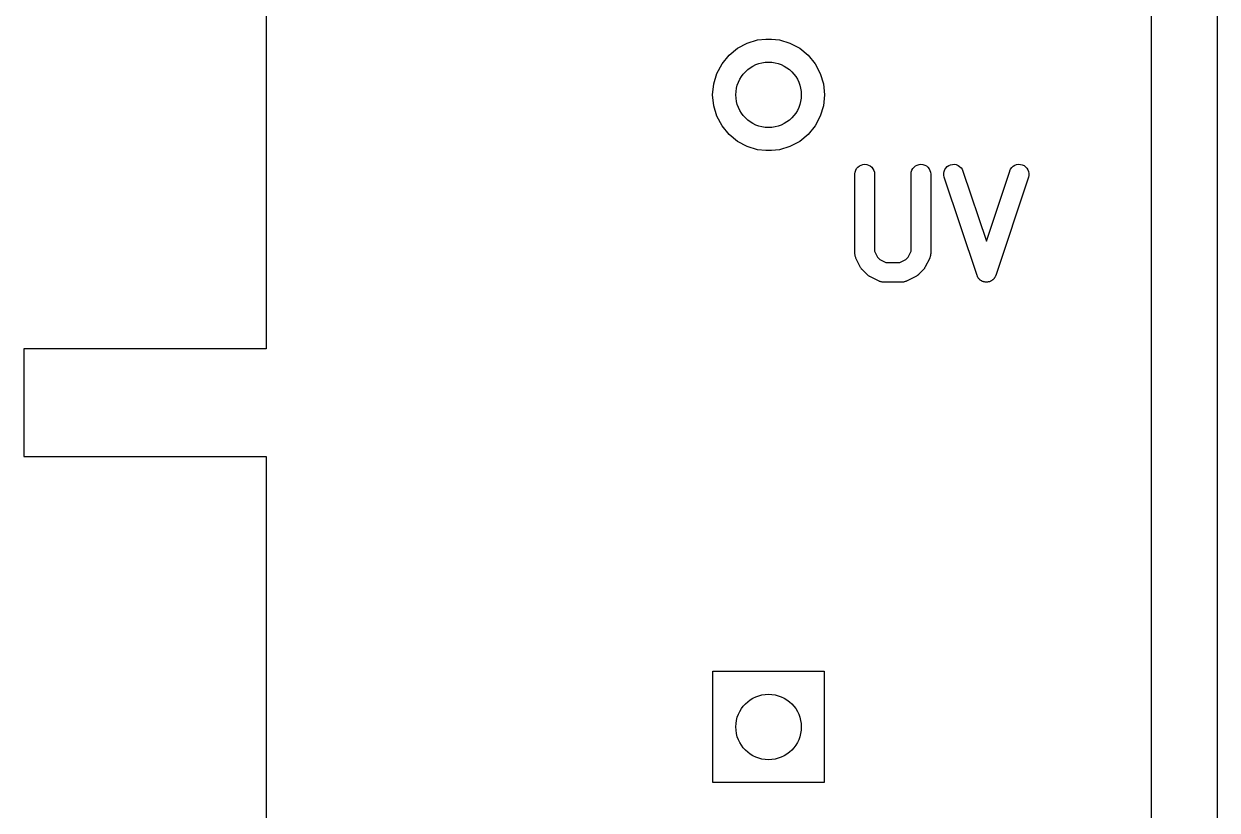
# Model space of a CAD drawing. Extents: x 90.9 to 144, y -121.2 to -74.4.
# Drawn here: x 125.79 to 144.01, y -97.79 to -85.78 of the extents above; entities that cross this region are included whole.
import ezdxf

# ---------------------------------------------------------------- set-up
doc = ezdxf.new("R2010")
doc.units = 0
doc.header["$MEASUREMENT"] = 0
doc.layers.add('BLACK', color=7, linetype='CONTINUOUS')

msp = doc.modelspace()

# ---------------------------------------------------------------- linework, layer by layer
at = {"layer": 'BLACK', "linetype": 'CONTINUOUS'}
for p, q in [((144.01, -75.5896), (144.01, -120.625)), ((143.01, -120.15), (143.01, -75.7721)), ((129.487, -79.944), (129.487, -90.744)), ((136.556, -86.2641), (136.685, -86.1578)), ((136.685, -86.1578), (136.833, -86.0789)), ((136.833, -86.0789), (136.993, -86.0303)), ((136.993, -86.0303), (137.118, -86.018)), ((137.118, -86.018), (137.202, -86.018)), ((137.202, -86.018), (137.327, -86.0303)), ((137.327, -86.0303), (137.487, -86.0789)), ((137.487, -86.0789), (137.635, -86.1578)), ((137.635, -86.1578), (137.764, -86.2641)), ((136.45, -86.3935), (136.556, -86.2641)), ((137.764, -86.2641), (137.87, -86.3935)), ((136.322, -86.7014), (136.371, -86.5411)), ((136.371, -86.5411), (136.45, -86.3935)), ((137.87, -86.3935), (137.949, -86.5411)), ((137.949, -86.5411), (137.998, -86.7014)), ((136.306, -86.868), (136.322, -86.7014)), ((137.998, -86.7014), (138.014, -86.868)), ((136.322, -87.0346), (136.306, -86.868)), ((138.014, -86.868), (137.998, -87.0346)), ((136.371, -87.1949), (136.322, -87.0346)), ((137.998, -87.0346), (137.949, -87.1949)), ((136.45, -87.3425), (136.371, -87.1949)), ((137.949, -87.1949), (137.87, -87.3425)), ((136.556, -87.4719), (136.45, -87.3425)), ((137.87, -87.3425), (137.764, -87.4719)), ((136.685, -87.5782), (136.556, -87.4719)), ((136.833, -87.6571), (136.685, -87.5782)), ((137.635, -87.5782), (137.487, -87.6571)), ((137.764, -87.4719), (137.635, -87.5782)), ((136.993, -87.7057), (136.833, -87.6571)), ((137.118, -87.718), (136.993, -87.7057)), ((137.202, -87.718), (137.118, -87.718)), ((137.327, -87.7057), (137.202, -87.718)), ((137.487, -87.6571), (137.327, -87.7057)), ((138.491, -88.0195), (138.505, -87.9938)), ((138.505, -87.9938), (138.524, -87.9714)), ((138.524, -87.9714), (138.546, -87.9531)), ((138.546, -87.9531), (138.572, -87.9395)), ((138.572, -87.9395), (138.6, -87.9312)), ((138.6, -87.9312), (138.63, -87.9286)), ((138.63, -87.9286), (138.659, -87.9316)), ((138.659, -87.9316), (138.687, -87.9403)), ((138.687, -87.9403), (138.712, -87.9542)), ((138.712, -87.9542), (138.735, -87.9729)), ((138.735, -87.9729), (138.754, -87.9956)), ((138.754, -87.9956), (138.767, -88.0214)), ((139.348, -88.0195), (139.362, -87.9938)), ((139.362, -87.9938), (139.381, -87.9714)), ((139.381, -87.9714), (139.404, -87.9531)), ((139.404, -87.9531), (139.43, -87.9395)), ((139.43, -87.9395), (139.458, -87.9312)), ((139.458, -87.9312), (139.487, -87.9286)), ((139.487, -87.9286), (139.516, -87.9316)), ((139.516, -87.9316), (139.544, -87.9403)), ((139.544, -87.9403), (139.57, -87.9542)), ((139.57, -87.9542), (139.592, -87.9729)), ((139.592, -87.9729), (139.611, -87.9956)), ((139.611, -87.9956), (139.624, -88.0214)), ((139.841, -88.0373), (139.852, -88.0101)), ((139.852, -88.0101), (139.868, -87.9855)), ((139.868, -87.9855), (139.888, -87.9644)), ((139.888, -87.9644), (139.912, -87.9477)), ((139.912, -87.9477), (139.939, -87.9359)), ((139.939, -87.9359), (139.968, -87.9296)), ((139.968, -87.9296), (139.997, -87.929)), ((139.997, -87.929), (140.026, -87.9341)), ((140.026, -87.9341), (140.053, -87.9446)), ((140.053, -87.9446), (140.078, -87.9603)), ((140.078, -87.9603), (140.099, -87.9805)), ((140.099, -87.9805), (140.116, -88.0044)), ((140.116, -88.0044), (140.128, -88.0311)), ((140.844, -88.0292), (140.856, -88.0026)), ((140.856, -88.0026), (140.874, -87.9789)), ((140.874, -87.9789), (140.895, -87.959)), ((140.895, -87.959), (140.92, -87.9437)), ((140.92, -87.9437), (140.947, -87.9335)), ((140.947, -87.9335), (140.976, -87.9289)), ((140.976, -87.9289), (141.006, -87.9299)), ((141.006, -87.9299), (141.034, -87.9366)), ((141.034, -87.9366), (141.061, -87.9487)), ((141.061, -87.9487), (141.085, -87.9658)), ((141.085, -87.9658), (141.105, -87.9871)), ((141.105, -87.9871), (141.12, -88.012)), ((141.12, -88.012), (141.13, -88.0393)), ((138.479, -88.0765), (138.482, -88.0474)), ((138.479, -88.0786), (138.479, -88.0765)), ((138.479, -89.2929), (138.479, -88.0786)), ((138.482, -88.0474), (138.491, -88.0195)), ((138.767, -88.0214), (138.776, -88.0494)), ((138.776, -88.0494), (138.779, -88.0786)), ((138.779, -88.0786), (138.779, -89.2574)), ((139.336, -88.0765), (139.339, -88.0474)), ((139.336, -88.0786), (139.336, -88.0765)), ((139.336, -89.2574), (139.336, -88.0786)), ((139.339, -88.0474), (139.348, -88.0195)), ((139.624, -88.0214), (139.633, -88.0494)), ((139.633, -88.0494), (139.636, -88.0786)), ((139.636, -88.0786), (139.636, -89.2929)), ((139.836, -88.0661), (139.841, -88.0373)), ((139.837, -88.0954), (139.836, -88.0661)), ((139.843, -88.124), (139.837, -88.0954)), ((139.843, -88.126), (139.843, -88.124)), ((140.343, -89.626), (139.843, -88.126)), ((140.128, -88.0311), (140.486, -89.1042)), ((140.486, -89.1042), (140.843, -88.0311)), ((141.128, -88.126), (140.628, -89.626)), ((140.843, -88.0311), (140.844, -88.0292)), ((141.135, -88.0975), (141.128, -88.126)), ((141.13, -88.0393), (141.135, -88.0682)), ((141.135, -88.0682), (141.135, -88.0975)), ((138.779, -89.2574), (138.823, -89.3469)), ((139.291, -89.3469), (139.336, -89.2574)), ((138.479, -89.2973), (138.479, -89.2929)), ((138.479, -89.3017), (138.479, -89.2973)), ((138.48, -89.3118), (138.479, -89.3017)), ((138.481, -89.322), (138.48, -89.3118)), ((138.483, -89.3262), (138.481, -89.322)), ((138.483, -89.3306), (138.483, -89.3262)), ((138.487, -89.3402), (138.483, -89.3306)), ((138.49, -89.35), (138.487, -89.3402)), ((138.492, -89.3539), (138.49, -89.35)), ((138.493, -89.3581), (138.492, -89.3539)), ((138.494, -89.3599), (138.493, -89.3581)), ((138.566, -89.5028), (138.494, -89.3599)), ((138.823, -89.3469), (138.86, -89.3839)), ((138.86, -89.3839), (138.95, -89.4286)), ((138.95, -89.4286), (139.165, -89.4286)), ((139.165, -89.4286), (139.254, -89.3839)), ((139.254, -89.3839), (139.291, -89.3469)), ((139.62, -89.3599), (139.548, -89.5028)), ((139.621, -89.3558), (139.62, -89.3599)), ((139.624, -89.3519), (139.621, -89.3558)), ((139.627, -89.3422), (139.624, -89.3519)), ((139.63, -89.3326), (139.627, -89.3422)), ((139.631, -89.3283), (139.63, -89.3326)), ((139.632, -89.324), (139.631, -89.3283)), ((139.634, -89.3139), (139.632, -89.324)), ((139.635, -89.3038), (139.634, -89.3139)), ((139.636, -89.295), (139.635, -89.2993)), ((139.635, -89.2993), (139.635, -89.3038)), ((139.636, -89.2929), (139.636, -89.295)), ((138.57, -89.5099), (138.566, -89.5028)), ((138.574, -89.5174), (138.57, -89.5099)), ((138.578, -89.5223), (138.574, -89.5174)), ((138.581, -89.5276), (138.578, -89.5223)), ((138.587, -89.5337), (138.581, -89.5276)), ((138.592, -89.5403), (138.587, -89.5337)), ((138.594, -89.5418), (138.592, -89.5403)), ((138.665, -89.6132), (138.594, -89.5418)), ((138.672, -89.6186), (138.665, -89.6132)), ((138.678, -89.6244), (138.672, -89.6186)), ((138.683, -89.6278), (138.678, -89.6244)), ((138.688, -89.6318), (138.683, -89.6278)), ((138.695, -89.6358), (138.688, -89.6318)), ((138.702, -89.6404), (138.695, -89.6358)), ((138.704, -89.6413), (138.702, -89.6404)), ((138.847, -89.7127), (138.704, -89.6413)), ((139.41, -89.6413), (139.267, -89.7127)), ((139.417, -89.6368), (139.41, -89.6413)), ((139.425, -89.6329), (139.417, -89.6368)), ((139.429, -89.629), (139.425, -89.6329)), ((139.435, -89.6257), (139.429, -89.629)), ((139.441, -89.6199), (139.435, -89.6257)), ((139.447, -89.6147), (139.441, -89.6199)), ((139.449, -89.6132), (139.447, -89.6147)), ((139.52, -89.5418), (139.449, -89.6132)), ((139.526, -89.5353), (139.52, -89.5418)), ((139.532, -89.5292), (139.526, -89.5353)), ((139.535, -89.524), (139.532, -89.5292)), ((139.539, -89.5192), (139.535, -89.524)), ((139.543, -89.5117), (139.539, -89.5192)), ((139.547, -89.5047), (139.543, -89.5117)), ((139.548, -89.5028), (139.547, -89.5047)), ((140.348, -89.6355), (140.343, -89.626)), ((140.351, -89.6452), (140.348, -89.6355)), ((140.354, -89.6488), (140.351, -89.6452)), ((140.355, -89.6527), (140.354, -89.6488)), ((140.361, -89.6612), (140.355, -89.6527)), ((140.615, -89.6546), (140.609, -89.6629)), ((140.617, -89.6507), (140.615, -89.6546)), ((140.619, -89.6471), (140.617, -89.6507)), ((140.623, -89.6374), (140.619, -89.6471)), ((140.627, -89.628), (140.623, -89.6374)), ((140.628, -89.626), (140.627, -89.628)), ((138.851, -89.7143), (138.847, -89.7127)), ((138.855, -89.7164), (138.851, -89.7143)), ((138.865, -89.7195), (138.855, -89.7164)), ((138.875, -89.7232), (138.865, -89.7195)), ((138.879, -89.724), (138.875, -89.7232)), ((138.883, -89.7253), (138.879, -89.724)), ((138.893, -89.7264), (138.883, -89.7253)), ((138.903, -89.7282), (138.893, -89.7264)), ((138.908, -89.7281), (138.903, -89.7282)), ((138.912, -89.7286), (138.908, -89.7281)), ((138.914, -89.7286), (138.912, -89.7286)), ((139.2, -89.7286), (138.914, -89.7286)), ((139.204, -89.7281), (139.2, -89.7286)), ((139.209, -89.7283), (139.204, -89.7281)), ((139.219, -89.7267), (139.209, -89.7283)), ((139.229, -89.7257), (139.219, -89.7267)), ((139.233, -89.7244), (139.229, -89.7257)), ((139.238, -89.7237), (139.233, -89.7244)), ((139.247, -89.7202), (139.238, -89.7237)), ((139.257, -89.7173), (139.247, -89.7202)), ((139.261, -89.7152), (139.257, -89.7173)), ((139.265, -89.7137), (139.261, -89.7152)), ((139.267, -89.7127), (139.265, -89.7137)), ((140.367, -89.67), (140.361, -89.6612)), ((140.37, -89.6732), (140.367, -89.67)), ((140.372, -89.6767), (140.37, -89.6732)), ((140.38, -89.6838), (140.372, -89.6767)), ((140.387, -89.6914), (140.38, -89.6838)), ((140.39, -89.6939), (140.387, -89.6914)), ((140.393, -89.6968), (140.39, -89.6939)), ((140.402, -89.7024), (140.393, -89.6968)), ((140.411, -89.7084), (140.402, -89.7024)), ((140.415, -89.7102), (140.411, -89.7084)), ((140.418, -89.7125), (140.415, -89.7102)), ((140.428, -89.7162), (140.418, -89.7125)), ((140.437, -89.7205), (140.428, -89.7162)), ((140.441, -89.7215), (140.437, -89.7205)), ((140.445, -89.7231), (140.441, -89.7215)), ((140.456, -89.7249), (140.445, -89.7231)), ((140.466, -89.7272), (140.456, -89.7249)), ((140.47, -89.7274), (140.466, -89.7272)), ((140.474, -89.7281), (140.47, -89.7274)), ((140.485, -89.7279), (140.474, -89.7281)), ((140.495, -89.7283), (140.485, -89.7279)), ((140.499, -89.7276), (140.495, -89.7283)), ((140.504, -89.7275), (140.499, -89.7276)), ((140.514, -89.7253), (140.504, -89.7275)), ((140.524, -89.7236), (140.514, -89.7253)), ((140.528, -89.7221), (140.524, -89.7236)), ((140.532, -89.7212), (140.528, -89.7221)), ((140.542, -89.717), (140.532, -89.7212)), ((140.551, -89.7134), (140.542, -89.717)), ((140.555, -89.7112), (140.551, -89.7134)), ((140.559, -89.7095), (140.555, -89.7112)), ((140.567, -89.7035), (140.559, -89.7095)), ((140.576, -89.6981), (140.567, -89.7035)), ((140.579, -89.6952), (140.576, -89.6981)), ((140.583, -89.6927), (140.579, -89.6952)), ((140.59, -89.6853), (140.583, -89.6927)), ((140.598, -89.6782), (140.59, -89.6853)), ((140.6, -89.6748), (140.598, -89.6782)), ((140.603, -89.6717), (140.6, -89.6748)), ((140.609, -89.6629), (140.603, -89.6717)), ((125.787, -90.744), (125.787, -92.39)), ((129.487, -90.744), (125.787, -90.744)), ((125.787, -92.39), (129.487, -92.39)), ((129.487, -92.39), (129.487, -103.19)), ((136.31, -97.37), (136.31, -95.67)), ((136.31, -95.67), (138.01, -95.67)), ((138.01, -95.67), (138.01, -97.37)), ((138.01, -97.37), (136.31, -97.37))]:
    msp.add_line(p, q, dxfattribs=at)
at = {"layer": 'BLACK'}
for centre in [(137.16, -86.868), (137.16, -96.52)]:
    msp.add_circle(centre, 0.5, dxfattribs=at)

doc.saveas('drawing.dxf')
